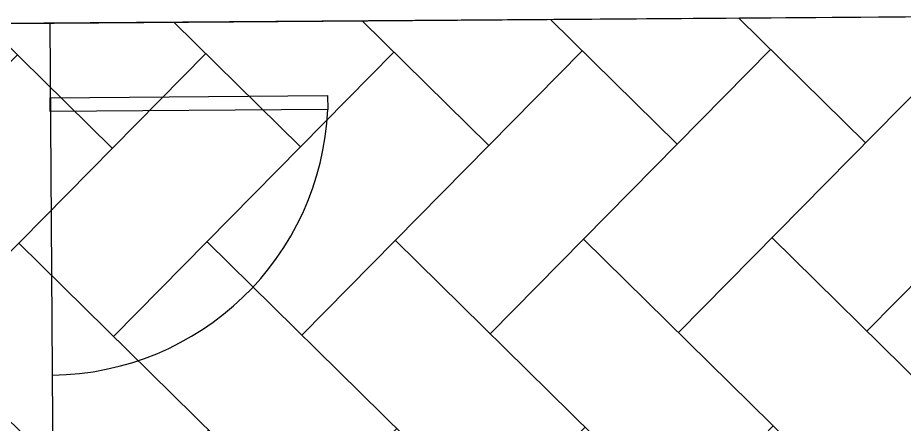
# Model space of a CAD drawing. Header units: feet. Extents: x 919634 to 928945, y 707022 to 708026.
# Drawn here: x 920170.55 to 920179.08, y 707368.97 to 707372.87 of the extents above; entities that cross this region are included whole.
import ezdxf

# ---------------------------------------------------------------- set-up
doc = ezdxf.new("R2010")
doc.units = ezdxf.units.FT
doc.header["$LTSCALE"] = 20
doc.header["$MEASUREMENT"] = 0
for name, color, linetype in [('-u-site-xref', 7, 'Continuous'), ('Site Plan$0$-u-site-bldg_interior', 252, 'Continuous'), ('Site Plan$0$-u-site-fence', 4, 'Site Plan$0$FENCELINE1'), ('Site Plan$0$A-DOOR-EXT_WINDOWS', 253, 'Continuous'), ('Site Plan$0$SP-LOT PAVERS', 254, 'Continuous')]:
    doc.layers.add(name, color=color, linetype=linetype)
doc.layers.add('SP-BUILDING-FOOTPRINT', color=1, linetype='Continuous', lineweight=25)
doc.layers.get('-u-site-xref').off()
doc.linetypes.add('Site Plan$0$FENCELINE1', pattern='A,0.25,-0.1,[133,ltypeshp.shx,S=0.1,R=0,X=-0.1,Y=0],-0.1,1', length=1.45)

# ---------------------------------------------------------------- blocks, each defined once
blk = doc.blocks.new('Site Plan$0$A$C05C92244')
at = {"layer": 'Site Plan$0$A-DOOR-EXT_WINDOWS'}
blk.add_lwpolyline([(32.00389335552609, 32.04769828175449), (32.00389335552609, 0.04381521808500111), (30.40369920234298, 0.04381521808500111), (30.40369920234298, 32.04769828175449)], close=True, dxfattribs=at)
blk.add_arc((32.07979910527501, 32.07980389018303), 32.07980487913881, 180.0573418751565, 267.0050566959838, dxfattribs=at)
blk = doc.blocks.new('Site Plan')
at = {"layer": 'Site Plan$0$SP-LOT PAVERS'}
h = blk.add_hatch(dxfattribs=at)
h.set_pattern_fill('AR-HBONE', color=256, scale=0.32, angle=-89.58178215075662)
h.set_pattern_definition([(315.4182178492434, (0, 0), (1.810145136983853, 0.01321298806884015), [3.84, -1.28]), (45.41821784924338, (0.9116790626081567, -0.8984660745381309), (1.810145136983853, 0.01321298806884), [3.84, -1.28])])
h.paths.add_polyline_path([(920164.8685195432, 707372.7784336233), (920185.117980091, 707372.9262426996), (920185.0449879541, 707382.9259763331), (920203.1661291651, 707383.0582499782), (920199.8115095962, 707364.0332570052), (920177.2672638051, 707363.8686973548), (920177.2307677366, 707368.8685641568), (920169.2276010483, 707368.8101457771), (920169.2762624725, 707362.1436567078), (920164.9463778221, 707362.1120511128)])
at = {"layer": 'Site Plan$0$-u-site-bldg_interior'}
blk.add_line((920185.1179800909, 707372.9262426998), (920168.4751804349, 707372.8047601132), dxfattribs=at)
at = {"layer": 'Site Plan$0$-u-site-fence', "ltscale": 0.15}
blk.add_lwpolyline([(920170.860684027, 707372.8221728774), (920170.9365125151, 707361.8224335408)], dxfattribs=at)
at = {"layer": 'Site Plan$0$-u-site-fence', "xscale": 0.08333333333333333, "yscale": 0.08333333333333333, "zscale": 0.08333333333333333, "rotation": 90.41821784927515}
blk.add_blockref('Site Plan$0$A$C05C92244', (920173.555662512, 707369.4579766606), dxfattribs=at)

msp = doc.modelspace()

# ---------------------------------------------------------------- block references
at = {"layer": '-u-site-xref'}
msp.add_blockref('Site Plan', (0, 0), dxfattribs=at)

# ---------------------------------------------------------------- next in the draw order: linework, layer by layer
at = {"layer": 'SP-BUILDING-FOOTPRINT'}
msp.add_lwpolyline([(920157.074150957, 707361.387846632), (920164.9512443839, 707361.4453447516), (920164.8685195431, 707372.7784336233), (920185.1179800909, 707372.9262426996), (920185.0352551999, 707384.2593384718), (920174.2022570235, 707384.1802639972), (920174.1243987447, 707394.846646508), (920153.8749377327, 707394.6989010229), (920153.7922137756, 707406.0318688494), (920121.9673034042, 707405.7995016872), (920121.9673034046, 707405.7995016491), (920115.6265645821, 707405.7532180089), (920115.6971186777, 707396.0869366088), (920119.697016377, 707396.1160698998), (920119.791906144, 707383.1164154517), (920121.7918533289, 707383.1309502876), (920121.8672785365, 707372.7978922301), (920119.8672852545, 707372.783293463), (920119.9475766047, 707361.7835864988), (920116.9476565234, 707361.7616888579), (920117.023081732, 707351.4286306492)], dxfattribs=at)

doc.saveas('drawing.dxf')
